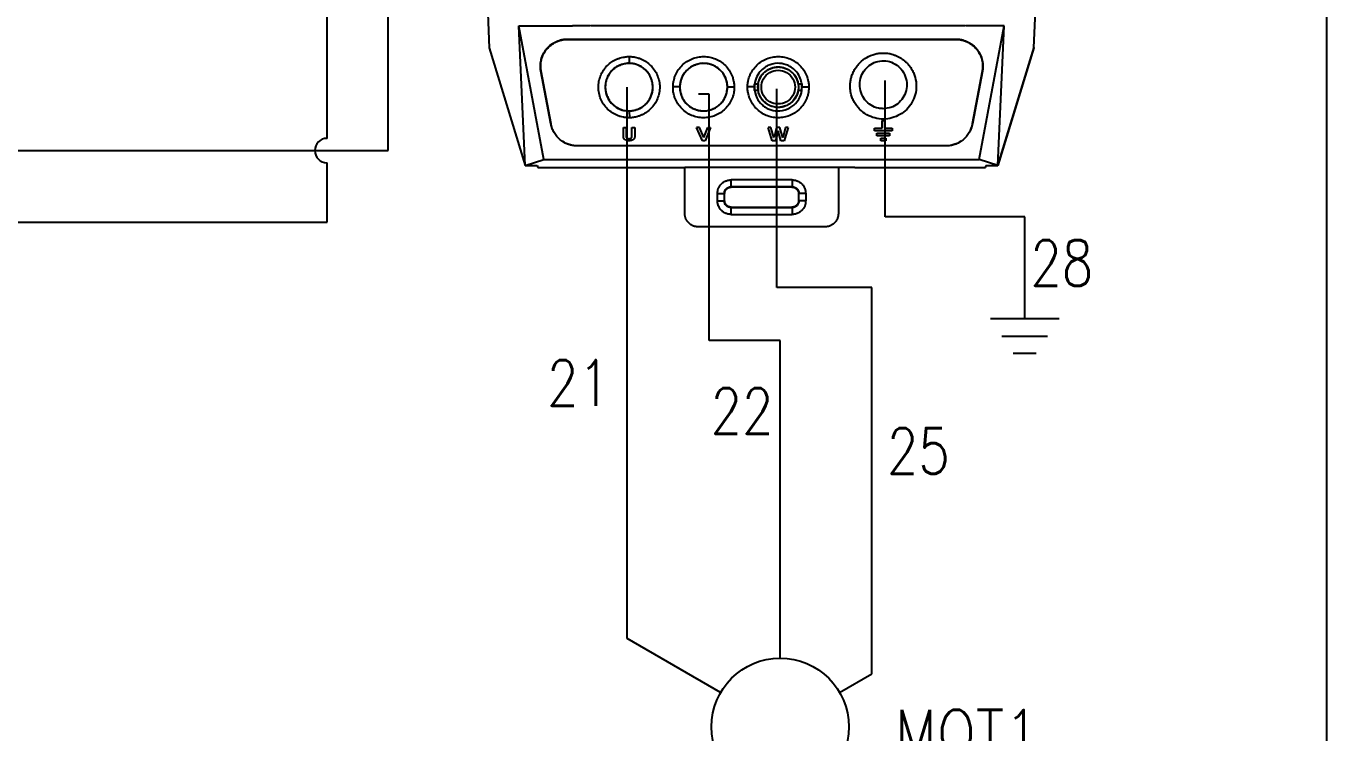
# Model space of a CAD drawing. Header units: inches. Extents: x 15 to 154, y 10 to 111.
# Drawn here: x 142.33 to 147.66, y 100.31 to 103.21 of the extents above; entities that cross this region are included whole.
import ezdxf
from ezdxf.enums import TextEntityAlignment as Align

# ---------------------------------------------------------------- set-up
doc = ezdxf.new("R2010")
doc.units = ezdxf.units.IN
doc.header["$MEASUREMENT"] = 0
for name, color, linetype in [('DESC', 1, 'Continuous'), ('GRY_20AWG', 250, 'Continuous'), ('SYMS', 7, 'Continuous'), ('TAGS', 250, 'Continuous'), ('WIREFIXED', 7, 'Continuous')]:
    doc.layers.add(name, color=color, linetype=linetype)
doc.styles.add('WD', font='romans.shx')

# ---------------------------------------------------------------- blocks, each defined once
blk = doc.blocks.new('varia')
at = {"color": 177, "linetype": 'Continuous', "true_color": 0x293189}
for p, q in [((150.872, 100.076), (150.904, 99.308)), ((155.364, 99.308), (155.396, 100.076)), ((151.147, 99.487), (151.586, 99.487)), ((151.352, 98.394), (151.147, 99.487)), ((151.199, 98.343), (151.147, 99.487)), ((151.727, 99.487), (151.586, 99.487)), ((154.805, 99.487), (151.732, 99.487)), ((154.757, 99.487), (151.779, 99.487)), ((154.902, 99.487), (154.81, 99.487)), ((155.121, 99.487), (154.902, 99.487)), ((154.902, 99.487), (154.902, 99.487)), ((154.916, 98.394), (155.121, 99.487)), ((155.069, 98.343), (155.121, 99.487)), ((150.904, 99.308), (151.199, 98.343)), ((151.545, 99.38), (154.724, 99.38)), ((151.545, 99.38), (151.545, 99.377)), ((151.545, 99.377), (154.724, 99.377)), ((154.724, 99.38), (154.724, 99.377)), ((155.363, 99.314), (155.067, 98.344)), ((155.364, 99.308), (155.069, 98.343)), ((152.049, 99.236), (152.049, 99.181)), ((152.049, 99.18), (152.049, 99.181)), ((151.409, 98.684), (151.327, 99.116)), ((151.327, 99.116), (151.329, 99.116)), ((151.41, 98.684), (151.329, 99.116)), ((154.94, 99.116), (154.859, 98.684)), ((154.942, 99.116), (154.86, 98.684)), ((154.942, 99.116), (154.94, 99.116)), ((152.464, 98.988), (152.409, 98.989)), ((152.464, 98.986), (152.465, 98.986)), ((152.854, 98.986), (152.855, 98.986)), ((152.91, 98.986), (152.855, 98.986)), ((153.075, 98.988), (153.019, 98.989)), ((153.075, 98.986), (153.075, 98.986)), ((153.077, 99.012), (153.078, 99.013)), ((153.077, 99.012), (153.107, 99.012)), ((153.107, 98.959), (153.077, 98.959)), ((153.078, 99.013), (153.106, 99.013)), ((153.106, 98.958), (153.078, 98.958)), ((153.106, 99.013), (153.107, 99.012)), ((153.107, 98.959), (153.106, 98.958)), ((153.434, 99.013), (153.433, 99.012)), ((153.433, 99.012), (153.463, 99.012)), ((153.434, 98.958), (153.433, 98.959)), ((153.463, 98.959), (153.433, 98.959)), ((153.434, 99.013), (153.462, 99.013)), ((153.462, 98.958), (153.434, 98.958)), ((153.463, 98.959), (153.462, 98.958)), ((153.521, 98.986), (153.465, 98.986)), ((153.465, 98.986), (153.465, 98.986)), ((152.049, 98.79), (152.049, 98.791)), ((152.051, 98.79), (152.052, 98.735)), ((151.409, 98.684), (151.41, 98.684)), ((152.003, 98.587), (152.003, 98.656)), ((152.003, 98.656), (152.024, 98.656)), ((152.024, 98.656), (152.024, 98.586)), ((152.073, 98.591), (152.073, 98.656)), ((152.073, 98.656), (152.095, 98.656)), ((152.095, 98.656), (152.095, 98.585)), ((152.649, 98.547), (152.602, 98.656)), ((152.627, 98.656), (152.602, 98.656)), ((152.66, 98.574), (152.627, 98.656)), ((152.66, 98.574), (152.693, 98.656)), ((152.716, 98.656), (152.672, 98.547)), ((152.693, 98.656), (152.716, 98.656)), ((153.222, 98.547), (153.187, 98.656)), ((153.21, 98.656), (153.187, 98.656)), ((153.235, 98.572), (153.21, 98.656)), ((153.257, 98.656), (153.236, 98.572)), ((153.283, 98.656), (153.257, 98.656)), ((153.307, 98.571), (153.283, 98.656)), ((153.331, 98.656), (153.307, 98.571)), ((153.353, 98.656), (153.32, 98.547)), ((153.353, 98.656), (153.331, 98.656)), ((154.058, 98.629), (154.058, 98.65)), ((154.058, 98.65), (154.12, 98.65)), ((154.12, 98.712), (154.141, 98.712)), ((154.12, 98.65), (154.12, 98.712)), ((154.141, 98.712), (154.141, 98.65)), ((154.141, 98.65), (154.203, 98.65)), ((154.203, 98.65), (154.203, 98.629)), ((154.859, 98.684), (154.86, 98.684)), ((152.003, 98.585), (152.003, 98.587)), ((152.003, 98.583), (152.003, 98.585)), ((152.003, 98.581), (152.003, 98.583)), ((152.003, 98.579), (152.003, 98.581)), ((152.003, 98.577), (152.003, 98.579)), ((152.003, 98.576), (152.003, 98.577)), ((152.004, 98.574), (152.003, 98.576)), ((152.004, 98.572), (152.004, 98.574)), ((152.004, 98.571), (152.004, 98.572)), ((152.004, 98.569), (152.004, 98.571)), ((152.005, 98.568), (152.004, 98.569)), ((152.005, 98.567), (152.005, 98.568)), ((152.006, 98.566), (152.005, 98.567)), ((152.006, 98.564), (152.006, 98.566)), ((152.007, 98.563), (152.006, 98.564)), ((152.007, 98.562), (152.007, 98.563)), ((152.009, 98.56), (152.007, 98.562)), ((152.01, 98.559), (152.009, 98.56)), ((152.012, 98.557), (152.01, 98.559)), ((152.014, 98.556), (152.012, 98.557)), ((152.016, 98.554), (152.014, 98.556)), ((152.018, 98.553), (152.016, 98.554)), ((152.02, 98.552), (152.018, 98.553)), ((152.023, 98.551), (152.02, 98.552)), ((152.026, 98.55), (152.023, 98.551)), ((152.024, 98.586), (152.024, 98.585)), ((152.024, 98.585), (152.024, 98.584)), ((152.024, 98.584), (152.024, 98.583)), ((152.024, 98.583), (152.025, 98.581)), ((152.025, 98.581), (152.025, 98.58)), ((152.025, 98.58), (152.025, 98.579)), ((152.025, 98.579), (152.025, 98.579)), ((152.025, 98.579), (152.025, 98.578)), ((152.025, 98.578), (152.026, 98.577)), ((152.026, 98.577), (152.026, 98.576)), ((152.026, 98.576), (152.026, 98.575)), ((152.026, 98.575), (152.026, 98.574)), ((152.026, 98.574), (152.027, 98.573)), ((152.028, 98.549), (152.026, 98.55)), ((152.027, 98.573), (152.027, 98.573)), ((152.027, 98.573), (152.028, 98.572)), ((152.028, 98.572), (152.028, 98.571)), ((152.028, 98.571), (152.029, 98.57)), ((152.031, 98.548), (152.028, 98.549)), ((152.029, 98.57), (152.03, 98.57)), ((152.03, 98.57), (152.031, 98.569)), ((152.031, 98.569), (152.032, 98.568)), ((152.035, 98.548), (152.031, 98.548)), ((152.032, 98.568), (152.033, 98.567)), ((152.033, 98.567), (152.034, 98.567)), ((152.034, 98.567), (152.035, 98.566)), ((152.035, 98.566), (152.036, 98.565)), ((152.038, 98.547), (152.035, 98.548)), ((152.036, 98.565), (152.038, 98.565)), ((152.038, 98.565), (152.039, 98.565)), ((152.042, 98.547), (152.038, 98.547)), ((152.039, 98.565), (152.041, 98.564)), ((152.041, 98.564), (152.042, 98.564)), ((152.042, 98.564), (152.044, 98.564)), ((152.045, 98.547), (152.042, 98.547)), ((152.044, 98.564), (152.045, 98.564)), ((152.045, 98.564), (152.047, 98.563)), ((152.049, 98.547), (152.045, 98.547)), ((152.047, 98.563), (152.049, 98.563)), ((152.049, 98.563), (152.051, 98.563)), ((152.053, 98.547), (152.049, 98.547)), ((152.051, 98.563), (152.052, 98.564)), ((152.052, 98.564), (152.054, 98.564)), ((152.056, 98.547), (152.053, 98.547)), ((152.054, 98.564), (152.055, 98.564)), ((152.055, 98.564), (152.057, 98.564)), ((152.059, 98.547), (152.056, 98.547)), ((152.057, 98.564), (152.058, 98.564)), ((152.058, 98.564), (152.06, 98.565)), ((152.062, 98.548), (152.059, 98.547)), ((152.06, 98.565), (152.061, 98.565)), ((152.061, 98.565), (152.062, 98.565)), ((152.062, 98.565), (152.063, 98.566)), ((152.065, 98.548), (152.062, 98.548)), ((152.063, 98.566), (152.064, 98.566)), ((152.064, 98.566), (152.065, 98.567)), ((152.065, 98.567), (152.066, 98.567)), ((152.068, 98.549), (152.065, 98.548)), ((152.066, 98.567), (152.067, 98.568)), ((152.067, 98.569), (152.068, 98.57)), ((152.067, 98.568), (152.067, 98.569)), ((152.068, 98.57), (152.069, 98.57)), ((152.071, 98.549), (152.068, 98.549)), ((152.069, 98.571), (152.07, 98.572)), ((152.069, 98.57), (152.069, 98.571)), ((152.07, 98.573), (152.071, 98.574)), ((152.07, 98.572), (152.07, 98.573)), ((152.071, 98.575), (152.072, 98.577)), ((152.071, 98.574), (152.071, 98.575)), ((152.073, 98.55), (152.071, 98.549)), ((152.072, 98.579), (152.073, 98.581)), ((152.072, 98.578), (152.072, 98.579)), ((152.072, 98.577), (152.072, 98.578)), ((152.073, 98.589), (152.073, 98.591)), ((152.073, 98.587), (152.073, 98.589)), ((152.073, 98.586), (152.073, 98.587)), ((152.073, 98.584), (152.073, 98.586)), ((152.073, 98.582), (152.073, 98.584)), ((152.073, 98.581), (152.073, 98.582)), ((152.076, 98.551), (152.073, 98.55)), ((152.078, 98.552), (152.076, 98.551)), ((152.08, 98.553), (152.078, 98.552)), ((152.082, 98.554), (152.08, 98.553)), ((152.084, 98.556), (152.082, 98.554)), ((152.086, 98.557), (152.084, 98.556)), ((152.087, 98.559), (152.086, 98.557)), ((152.089, 98.56), (152.087, 98.559)), ((152.09, 98.563), (152.089, 98.562)), ((152.089, 98.562), (152.089, 98.56)), ((152.091, 98.564), (152.09, 98.563)), ((152.092, 98.565), (152.091, 98.564)), ((152.093, 98.568), (152.092, 98.567)), ((152.092, 98.567), (152.092, 98.565)), ((152.094, 98.571), (152.093, 98.569)), ((152.093, 98.569), (152.093, 98.568)), ((152.095, 98.576), (152.094, 98.574)), ((152.094, 98.574), (152.094, 98.572)), ((152.094, 98.572), (152.094, 98.571)), ((152.095, 98.585), (152.095, 98.583)), ((152.095, 98.583), (152.095, 98.581)), ((152.095, 98.581), (152.095, 98.579)), ((152.095, 98.579), (152.095, 98.578)), ((152.095, 98.578), (152.095, 98.576)), ((152.672, 98.547), (152.649, 98.547)), ((153.249, 98.547), (153.222, 98.547)), ((153.236, 98.572), (153.235, 98.572)), ((153.27, 98.628), (153.249, 98.547)), ((153.293, 98.547), (153.27, 98.628)), ((153.27, 98.628), (153.27, 98.628)), ((153.32, 98.547), (153.293, 98.547)), ((154.203, 98.629), (154.058, 98.629)), ((154.079, 98.588), (154.079, 98.609)), ((154.079, 98.609), (154.182, 98.609)), ((154.182, 98.588), (154.079, 98.588)), ((154.11, 98.547), (154.11, 98.567)), ((154.11, 98.567), (154.151, 98.567)), ((154.151, 98.547), (154.11, 98.547)), ((154.151, 98.567), (154.151, 98.547)), ((154.182, 98.609), (154.182, 98.588)), ((154.643, 98.504), (151.626, 98.504)), ((151.626, 98.504), (151.626, 98.504)), ((154.643, 98.504), (151.626, 98.504)), ((154.643, 98.504), (154.643, 98.504)), ((151.199, 98.343), (151.352, 98.394)), ((151.301, 98.328), (152.37, 98.328)), ((151.352, 98.394), (154.916, 98.394)), ((152.505, 97.951), (152.505, 98.328)), ((153.763, 98.328), (152.505, 98.328)), ((153.763, 98.328), (153.763, 97.951)), ((153.898, 98.328), (154.967, 98.328)), ((155.069, 98.343), (154.916, 98.394)), ((153.384, 98.226), (152.884, 98.226)), ((152.884, 98.17), (152.884, 98.226)), ((153.384, 98.226), (153.384, 98.17)), ((152.773, 98.054), (152.773, 98.115)), ((152.773, 98.115), (152.829, 98.115)), ((152.829, 98.115), (152.829, 98.054)), ((152.829, 98.115), (152.831, 98.112)), ((152.831, 98.057), (152.831, 98.112)), ((153.384, 98.17), (152.884, 98.17)), ((152.884, 98.17), (152.886, 98.167)), ((153.382, 98.167), (152.886, 98.167)), ((153.382, 98.167), (153.384, 98.17)), ((153.436, 98.112), (153.439, 98.115)), ((153.436, 98.112), (153.436, 98.057)), ((153.495, 98.115), (153.439, 98.115)), ((153.439, 98.054), (153.439, 98.115)), ((153.495, 98.115), (153.495, 98.054)), ((152.773, 98.054), (152.829, 98.054)), ((152.831, 98.057), (152.829, 98.054)), ((152.886, 98.002), (152.884, 97.999)), ((152.884, 97.943), (152.884, 97.999)), ((152.884, 97.999), (153.384, 97.999)), ((152.886, 98.002), (153.382, 98.002)), ((153.384, 97.999), (153.382, 98.002)), ((153.384, 97.999), (153.384, 97.943)), ((153.439, 98.054), (153.436, 98.057)), ((153.495, 98.054), (153.439, 98.054)), ((152.884, 97.943), (153.384, 97.943)), ((153.653, 97.841), (152.615, 97.841))]:
    blk.add_line(p, q, dxfattribs=at)
at = {"color": 177, "true_color": 0x293189}
for p, q in [((151.724, 99.493), (151.724, 99.487)), ((154.812, 99.493), (154.812, 99.487)), ((151.199, 98.343), (151.297, 98.343)), ((151.297, 98.343), (151.301, 98.328)), ((152.37, 98.328), (152.505, 98.328)), ((153.898, 98.328), (153.763, 98.328)), ((154.971, 98.343), (155.069, 98.343))]:
    blk.add_line(p, q, dxfattribs=at)
at = {"color": 177, "linetype": 'Continuous', "true_color": 0x293189}
for points, knots in [([(151.327, 99.116), (151.326, 99.119), (151.325, 99.127), (151.323, 99.138), (151.323, 99.149), (151.323, 99.164), (151.324, 99.184), (151.328, 99.208), (151.335, 99.232), (151.348, 99.264), (151.372, 99.3), (151.404, 99.331), (151.432, 99.35), (151.454, 99.361), (151.477, 99.369), (151.497, 99.375), (151.514, 99.378), (151.53, 99.379), (151.54, 99.38), (151.545, 99.38)], [0, 0, 0, 0, 0.029183, 0.058301, 0.087422, 0.116614, 0.179313, 0.242015, 0.307848, 0.373548, 0.507402, 0.641957, 0.705015, 0.767827, 0.826439, 0.884976, 0.923336, 0.961611, 1, 1, 1, 1]), ([(151.329, 99.116), (151.323, 99.148), (151.324, 99.181), (151.34, 99.243), (151.355, 99.272), (151.396, 99.322), (151.422, 99.342), (151.481, 99.37), (151.513, 99.377), (151.545, 99.377)], [0, 0, 0, 0, 0.25, 0.25, 0.5, 0.5, 0.75, 0.75, 1, 1, 1, 1]), ([(154.724, 99.38), (154.727, 99.38), (154.733, 99.38), (154.743, 99.379), (154.752, 99.378), (154.761, 99.377), (154.775, 99.374), (154.793, 99.369), (154.815, 99.361), (154.836, 99.35), (154.862, 99.333), (154.892, 99.305), (154.916, 99.272), (154.93, 99.242), (154.938, 99.218), (154.944, 99.193), (154.946, 99.171), (154.946, 99.151), (154.945, 99.133), (154.943, 99.122), (154.942, 99.116)], [0, 0, 0, 0, 0.0233553, 0.0466486, 0.0699249, 0.0932291, 0.116606, 0.1752668, 0.2341538, 0.2932306, 0.3526342, 0.4731511, 0.5997175, 0.6655425, 0.7316832, 0.7965405, 0.8615762, 0.9077335, 0.9537852, 1, 1, 1, 1]), ([(154.724, 99.377), (154.756, 99.377), (154.788, 99.37), (154.847, 99.342), (154.873, 99.322), (154.914, 99.272), (154.929, 99.243), (154.945, 99.181), (154.946, 99.148), (154.94, 99.116)], [0, 0, 0, 0, 0.25, 0.25, 0.5, 0.5, 0.75, 0.75, 1, 1, 1, 1]), ([(152.052, 98.735), (152.049, 98.735), (152.042, 98.735), (152.032, 98.735), (152.023, 98.736), (152.013, 98.737), (151.998, 98.74), (151.979, 98.744), (151.955, 98.752), (151.933, 98.763), (151.905, 98.779), (151.872, 98.805), (151.846, 98.837), (151.828, 98.865), (151.814, 98.895), (151.802, 98.935), (151.797, 98.984), (151.801, 99.034), (151.815, 99.081), (151.839, 99.125), (151.87, 99.164), (151.902, 99.19), (151.93, 99.207), (151.953, 99.217), (151.976, 99.226), (151.997, 99.231), (152.016, 99.234), (152.033, 99.236), (152.044, 99.236), (152.049, 99.236)], [0, 0, 0, 0, 0.012505, 0.024994, 0.037488, 0.050005, 0.062565, 0.093872, 0.125109, 0.156219, 0.187634, 0.250114, 0.312581, 0.34356, 0.375116, 0.437599, 0.500056, 0.562528, 0.624991, 0.687467, 0.749928, 0.812364, 0.843513, 0.874921, 0.906249, 0.937469, 0.958451, 0.979263, 1, 1, 1, 1]), ([(152.049, 99.181), (152.037, 99.181), (151.993, 99.177), (151.916, 99.143), (151.86, 99.057), (151.849, 98.972), (151.865, 98.913), (151.897, 98.856), (151.954, 98.804), (152.023, 98.79), (152.049, 98.79)], [0, 0, 0, 0, 0.0340909, 0.125, 0.1931818, 0.25, 0.3181818, 0.3465909, 0.4431818, 0.5, 0.5, 0.5, 0.5]), ([(152.049, 99.18), (152.046, 99.18), (152.039, 99.18), (152.029, 99.179), (152.02, 99.178), (152.01, 99.176), (152, 99.174), (151.991, 99.171), (151.979, 99.167), (151.964, 99.16), (151.946, 99.151), (151.93, 99.14), (151.909, 99.122), (151.887, 99.095), (151.867, 99.058), (151.856, 99.019), (151.853, 98.979), (151.859, 98.942), (151.87, 98.908), (151.886, 98.878), (151.907, 98.851), (151.935, 98.827), (151.963, 98.811), (151.987, 98.801), (152.007, 98.795), (152.028, 98.792), (152.042, 98.791), (152.049, 98.791)], [0, 0, 0, 0, 0.0160279, 0.0320248, 0.0480335, 0.0640971, 0.0802578, 0.0965574, 0.1130363, 0.1446768, 0.1761248, 0.2093743, 0.2420965, 0.3103276, 0.3792778, 0.4469564, 0.5121749, 0.5737386, 0.6310238, 0.6840545, 0.7399393, 0.8002393, 0.8640012, 0.8972825, 0.9311426, 0.9657318, 1, 1, 1, 1]), ([(152.049, 99.236), (152.053, 99.236), (152.061, 99.236), (152.073, 99.235), (152.086, 99.234), (152.102, 99.231), (152.122, 99.226), (152.152, 99.215), (152.189, 99.196), (152.227, 99.165), (152.258, 99.127), (152.282, 99.083), (152.296, 99.036), (152.302, 98.987), (152.297, 98.938), (152.283, 98.891), (152.26, 98.847), (152.229, 98.809), (152.198, 98.782), (152.17, 98.765), (152.148, 98.755), (152.125, 98.746), (152.104, 98.741), (152.085, 98.737), (152.068, 98.735), (152.058, 98.735), (152.052, 98.735)], [0, 0, 0, 0, 0.0156359, 0.0312505, 0.0468815, 0.0625661, 0.0938808, 0.1251115, 0.187592, 0.2500585, 0.3125519, 0.375034, 0.4375084, 0.4999878, 0.5624469, 0.6249326, 0.6874008, 0.7498782, 0.8123575, 0.8437189, 0.8748938, 0.9060995, 0.9374436, 0.9583568, 0.9791794, 1, 1, 1, 1]), ([(152.051, 98.79), (152.081, 98.791), (152.136, 98.805), (152.188, 98.845), (152.215, 98.881), (152.235, 98.919), (152.25, 98.981), (152.235, 99.062), (152.183, 99.136), (152.125, 99.169), (152.078, 99.18), (152.059, 99.181), (152.049, 99.181)], [0.5018059, 0.5018059, 0.5018059, 0.5018059, 0.5681818, 0.625, 0.6590909, 0.6931818, 0.75, 0.8181818, 0.875, 0.9431818, 0.9715909, 1, 1, 1, 1]), ([(152.049, 98.791), (152.052, 98.791), (152.059, 98.791), (152.07, 98.792), (152.08, 98.794), (152.094, 98.796), (152.11, 98.801), (152.129, 98.808), (152.147, 98.817), (152.168, 98.831), (152.191, 98.851), (152.212, 98.878), (152.228, 98.908), (152.239, 98.942), (152.245, 98.979), (152.242, 99.019), (152.231, 99.058), (152.211, 99.095), (152.184, 99.127), (152.152, 99.152), (152.123, 99.166), (152.099, 99.174), (152.082, 99.177), (152.065, 99.18), (152.054, 99.18), (152.049, 99.18)], [0, 0, 0, 0, 0.017044, 0.0341305, 0.0513097, 0.0686308, 0.1023049, 0.1357422, 0.1676865, 0.1999843, 0.260259, 0.3158135, 0.3691776, 0.4262856, 0.4880394, 0.5533297, 0.620888, 0.6896401, 0.757956, 0.823991, 0.8870136, 0.9162778, 0.9459285, 0.9729784, 1, 1, 1, 1]), ([(152.409, 98.989), (152.409, 98.993), (152.409, 99.001), (152.41, 99.013), (152.412, 99.025), (152.415, 99.041), (152.42, 99.061), (152.428, 99.084), (152.439, 99.106), (152.456, 99.134), (152.483, 99.166), (152.521, 99.197), (152.565, 99.219), (152.612, 99.233), (152.661, 99.238), (152.71, 99.233), (152.757, 99.218), (152.8, 99.195), (152.839, 99.164), (152.864, 99.132), (152.881, 99.104), (152.891, 99.081), (152.9, 99.058), (152.905, 99.037), (152.908, 99.018), (152.91, 99.002), (152.91, 98.991), (152.91, 98.986)], [0, 0, 0, 0, 0.015653, 0.031275, 0.046902, 0.062571, 0.093909, 0.125114, 0.156236, 0.187647, 0.250132, 0.312597, 0.375055, 0.437536, 0.499992, 0.562465, 0.624924, 0.687402, 0.749865, 0.812309, 0.843476, 0.874867, 0.906214, 0.937448, 0.958444, 0.979263, 1, 1, 1, 1]), ([(152.855, 98.986), (152.855, 98.997), (152.851, 99.041), (152.817, 99.119), (152.731, 99.174), (152.645, 99.186), (152.587, 99.169), (152.53, 99.137), (152.479, 99.081), (152.464, 99.013), (152.464, 98.988)], [0, 0, 0, 0, 0.0340909, 0.125, 0.1931818, 0.25, 0.3181818, 0.3465909, 0.4431818, 0.498207, 0.498207, 0.498207, 0.498207]), ([(152.854, 98.986), (152.854, 98.989), (152.854, 98.995), (152.853, 99.005), (152.852, 99.015), (152.85, 99.024), (152.848, 99.034), (152.845, 99.044), (152.841, 99.056), (152.834, 99.071), (152.825, 99.088), (152.814, 99.105), (152.796, 99.125), (152.769, 99.148), (152.732, 99.168), (152.692, 99.179), (152.653, 99.181), (152.615, 99.176), (152.582, 99.165), (152.552, 99.149), (152.525, 99.127), (152.501, 99.1), (152.484, 99.072), (152.475, 99.047), (152.469, 99.027), (152.466, 99.007), (152.465, 98.993), (152.465, 98.986)], [0, 0, 0, 0, 0.016028, 0.032025, 0.048034, 0.064097, 0.080258, 0.096557, 0.113036, 0.144677, 0.176125, 0.209374, 0.242096, 0.310328, 0.379278, 0.446956, 0.512175, 0.573739, 0.631024, 0.684054, 0.739939, 0.800239, 0.864001, 0.897282, 0.931143, 0.965732, 1, 1, 1, 1]), ([(153.019, 98.989), (153.019, 98.993), (153.019, 99.001), (153.021, 99.013), (153.022, 99.025), (153.025, 99.041), (153.03, 99.061), (153.039, 99.084), (153.05, 99.106), (153.067, 99.134), (153.093, 99.166), (153.131, 99.197), (153.175, 99.219), (153.222, 99.233), (153.272, 99.238), (153.321, 99.233), (153.368, 99.218), (153.411, 99.195), (153.449, 99.164), (153.475, 99.132), (153.492, 99.104), (153.502, 99.081), (153.51, 99.058), (153.516, 99.037), (153.519, 99.018), (153.521, 99.002), (153.521, 98.991), (153.521, 98.986)], [0, 0, 0, 0, 0.015653, 0.031275, 0.046902, 0.062571, 0.093909, 0.125114, 0.156236, 0.187647, 0.250132, 0.312597, 0.375055, 0.437536, 0.499992, 0.562465, 0.624924, 0.687402, 0.749865, 0.812309, 0.843476, 0.874867, 0.906214, 0.937448, 0.958444, 0.979263, 1, 1, 1, 1]), ([(153.465, 98.986), (153.465, 98.997), (153.462, 99.041), (153.427, 99.119), (153.341, 99.174), (153.256, 99.186), (153.197, 99.169), (153.141, 99.137), (153.089, 99.081), (153.075, 99.013), (153.075, 98.988)], [0, 0, 0, 0, 0.0340909, 0.125, 0.1931818, 0.25, 0.3181818, 0.3465909, 0.4431818, 0.498207, 0.498207, 0.498207, 0.498207]), ([(153.859, 98.994), (153.86, 98.998), (153.86, 99.006), (153.86, 99.018), (153.862, 99.03), (153.864, 99.042), (153.866, 99.053), (153.871, 99.072), (153.879, 99.098), (153.895, 99.13), (153.915, 99.16), (153.946, 99.195), (153.993, 99.232), (154.049, 99.255), (154.095, 99.264), (154.13, 99.266), (154.166, 99.264), (154.197, 99.258), (154.223, 99.249), (154.245, 99.24), (154.259, 99.233), (154.266, 99.229)], [0, 0, 0, 0, 0.020929, 0.041775, 0.062578, 0.083379, 0.104216, 0.12513, 0.187629, 0.250182, 0.312681, 0.375233, 0.500015, 0.624796, 0.687295, 0.749848, 0.812346, 0.874899, 0.916617, 0.958211, 1, 1, 1, 1]), ([(154.266, 99.229), (154.269, 99.227), (154.276, 99.223), (154.286, 99.216), (154.295, 99.21), (154.304, 99.202), (154.313, 99.194), (154.328, 99.181), (154.346, 99.16), (154.365, 99.131), (154.381, 99.099), (154.396, 99.054), (154.404, 98.995), (154.395, 98.924), (154.368, 98.858), (154.325, 98.801), (154.268, 98.758), (154.202, 98.73), (154.131, 98.72), (154.06, 98.73), (153.994, 98.757), (153.946, 98.793), (153.915, 98.829), (153.895, 98.858), (153.879, 98.89), (153.869, 98.92), (153.863, 98.947), (153.86, 98.971), (153.86, 98.987), (153.859, 98.994)], [0, 0, 0, 0, 0.0104522, 0.0208634, 0.0312532, 0.0416415, 0.0520482, 0.062493, 0.0937066, 0.1249469, 0.1561605, 0.1874009, 0.2497205, 0.3120714, 0.3744227, 0.4367739, 0.4991252, 0.5616805, 0.6242357, 0.686791, 0.7493463, 0.8119016, 0.8432338, 0.8745928, 0.9059249, 0.937284, 0.9581982, 0.97905, 1, 1, 1, 1]), ([(154.13, 98.809), (154.152, 98.811), (154.194, 98.815), (154.251, 98.848), (154.295, 98.896), (154.321, 98.957), (154.326, 99.025), (154.308, 99.091), (154.269, 99.147), (154.215, 99.186), (154.151, 99.205), (154.086, 99.2), (154.027, 99.175), (153.978, 99.132), (153.946, 99.074), (153.934, 99.007), (153.945, 98.94), (153.977, 98.88), (154.028, 98.835), (154.082, 98.812), (154.117, 98.81), (154.13, 98.809)], [0, 0, 0, 0, 0.051994, 0.104048, 0.156769, 0.21056, 0.265429, 0.320867, 0.37611, 0.430438, 0.483561, 0.535776, 0.587769, 0.640228, 0.693665, 0.748242, 0.803573, 0.858956, 0.913631, 0.967139, 1, 1, 1, 1]), ([(153.187, 98.842), (153.184, 98.844), (153.179, 98.847), (153.171, 98.853), (153.164, 98.859), (153.156, 98.865), (153.15, 98.872), (153.143, 98.879), (153.137, 98.887), (153.132, 98.895), (153.127, 98.903), (153.122, 98.911), (153.118, 98.92), (153.114, 98.929), (153.111, 98.938), (153.109, 98.947), (153.107, 98.957), (153.106, 98.966), (153.105, 98.976), (153.104, 98.986), (153.105, 98.998), (153.106, 99.01), (153.108, 99.022), (153.111, 99.034), (153.116, 99.046), (153.121, 99.057), (153.127, 99.069), (153.134, 99.08), (153.142, 99.091), (153.151, 99.101), (153.161, 99.11), (153.172, 99.119), (153.184, 99.127), (153.196, 99.134), (153.21, 99.14), (153.224, 99.145), (153.238, 99.148), (153.253, 99.15), (153.269, 99.151), (153.284, 99.151), (153.3, 99.149), (153.315, 99.145), (153.33, 99.14), (153.345, 99.133), (153.36, 99.125), (153.373, 99.115), (153.386, 99.104), (153.397, 99.092), (153.408, 99.078), (153.417, 99.063), (153.424, 99.047), (153.43, 99.03), (153.432, 99.018), (153.433, 99.012)], [0, 0, 0, 0, 0.014448, 0.028896, 0.043343, 0.057791, 0.072238, 0.086685, 0.101132, 0.115579, 0.130026, 0.144473, 0.158919, 0.173366, 0.187812, 0.202258, 0.216704, 0.23115, 0.245595, 0.260041, 0.277857, 0.295961, 0.314353, 0.333033, 0.352001, 0.371257, 0.390801, 0.410633, 0.430753, 0.451161, 0.471857, 0.49284, 0.514112, 0.535671, 0.557519, 0.579654, 0.602078, 0.624789, 0.647788, 0.671075, 0.694649, 0.718512, 0.742663, 0.767101, 0.791827, 0.816842, 0.842144, 0.867733, 0.893611, 0.919777, 0.94623, 0.972971, 1, 1, 1, 1]), ([(153.106, 99.013), (153.106, 99.016), (153.108, 99.023), (153.11, 99.032), (153.113, 99.041), (153.117, 99.05), (153.121, 99.059), (153.128, 99.074), (153.141, 99.093), (153.162, 99.113), (153.186, 99.13), (153.212, 99.143), (153.241, 99.15), (153.27, 99.153), (153.299, 99.15), (153.327, 99.143), (153.354, 99.13), (153.378, 99.113), (153.399, 99.093), (153.414, 99.071), (153.424, 99.051), (153.43, 99.032), (153.433, 99.02), (153.434, 99.013)], [0, 0, 0, 0, 0.020981, 0.041815, 0.062573, 0.083327, 0.10415, 0.125113, 0.187565, 0.250084, 0.312537, 0.375055, 0.437508, 0.500026, 0.562479, 0.624997, 0.68745, 0.749969, 0.812421, 0.87494, 0.916679, 0.958173, 1, 1, 1, 1]), ([(153.201, 98.866), (153.18, 98.878), (153.163, 98.896), (153.138, 98.937), (153.132, 98.962), (153.132, 99.01), (153.138, 99.034), (153.163, 99.075), (153.18, 99.093), (153.222, 99.117), (153.246, 99.124), (153.294, 99.124), (153.318, 99.117), (153.36, 99.093), (153.377, 99.075), (153.401, 99.034), (153.408, 99.01), (153.408, 98.986)], [0, 0, 0, 0, 0.125, 0.125, 0.25, 0.25, 0.375, 0.375, 0.5, 0.5, 0.625, 0.625, 0.75, 0.75, 0.875, 0.875, 1, 1, 1, 1]), ([(152.91, 98.986), (152.91, 98.982), (152.91, 98.976), (152.91, 98.966), (152.909, 98.956), (152.907, 98.946), (152.905, 98.932), (152.9, 98.912), (152.891, 98.889), (152.881, 98.867), (152.864, 98.839), (152.837, 98.807), (152.799, 98.775), (152.755, 98.752), (152.707, 98.738), (152.658, 98.733), (152.608, 98.738), (152.561, 98.753), (152.517, 98.777), (152.479, 98.809), (152.453, 98.841), (152.437, 98.87), (152.426, 98.892), (152.418, 98.915), (152.413, 98.937), (152.41, 98.956), (152.409, 98.972), (152.409, 98.983), (152.409, 98.989)], [0, 0, 0, 0, 0.0125099, 0.025002, 0.037496, 0.0500114, 0.0625676, 0.0938806, 0.1251124, 0.1563403, 0.1876634, 0.2501259, 0.312604, 0.3750688, 0.4375386, 0.5000108, 0.5624678, 0.624948, 0.687407, 0.749885, 0.8123558, 0.8436899, 0.8748918, 0.9060463, 0.9374436, 0.9583842, 0.9792061, 1, 1, 1, 1]), ([(152.464, 98.986), (152.464, 98.955), (152.478, 98.899), (152.519, 98.847), (152.555, 98.819), (152.593, 98.8), (152.655, 98.785), (152.736, 98.799), (152.809, 98.851), (152.842, 98.909), (152.853, 98.956), (152.855, 98.976), (152.855, 98.986)], [0.5, 0.5, 0.5, 0.5, 0.5681818, 0.625, 0.6590909, 0.6931818, 0.75, 0.8181818, 0.875, 0.9431818, 0.9715909, 1, 1, 1, 1]), ([(152.465, 98.986), (152.465, 98.982), (152.465, 98.975), (152.466, 98.965), (152.468, 98.954), (152.47, 98.941), (152.475, 98.924), (152.482, 98.905), (152.491, 98.888), (152.505, 98.866), (152.525, 98.844), (152.552, 98.822), (152.582, 98.806), (152.615, 98.795), (152.653, 98.79), (152.692, 98.793), (152.732, 98.804), (152.769, 98.824), (152.801, 98.85), (152.826, 98.882), (152.84, 98.911), (152.847, 98.935), (152.851, 98.952), (152.853, 98.969), (152.854, 98.98), (152.854, 98.986)], [0, 0, 0, 0, 0.017044, 0.034131, 0.05131, 0.068631, 0.102305, 0.135742, 0.167686, 0.199984, 0.260259, 0.315814, 0.369178, 0.426286, 0.488039, 0.55333, 0.620888, 0.68964, 0.757956, 0.823991, 0.887014, 0.916278, 0.945928, 0.972978, 1, 1, 1, 1]), ([(153.521, 98.986), (153.521, 98.982), (153.521, 98.976), (153.52, 98.966), (153.519, 98.956), (153.518, 98.946), (153.515, 98.932), (153.51, 98.912), (153.502, 98.889), (153.491, 98.867), (153.474, 98.839), (153.448, 98.807), (153.409, 98.775), (153.365, 98.752), (153.318, 98.738), (153.268, 98.733), (153.219, 98.738), (153.171, 98.753), (153.128, 98.777), (153.09, 98.809), (153.064, 98.841), (153.047, 98.87), (153.037, 98.892), (153.029, 98.915), (153.024, 98.937), (153.021, 98.956), (153.019, 98.972), (153.019, 98.983), (153.019, 98.989)], [0, 0, 0, 0, 0.01251, 0.025002, 0.037496, 0.050011, 0.062568, 0.093881, 0.125112, 0.15634, 0.187663, 0.250126, 0.312604, 0.375069, 0.437539, 0.500011, 0.562468, 0.624948, 0.687407, 0.749885, 0.812356, 0.84369, 0.874892, 0.906046, 0.937444, 0.958384, 0.979206, 1, 1, 1, 1]), ([(153.075, 98.986), (153.075, 98.955), (153.088, 98.899), (153.129, 98.847), (153.165, 98.819), (153.203, 98.8), (153.266, 98.785), (153.347, 98.799), (153.42, 98.851), (153.453, 98.909), (153.464, 98.956), (153.465, 98.976), (153.465, 98.986)], [0.5, 0.5, 0.5, 0.5, 0.5681818, 0.625, 0.6590909, 0.6931818, 0.75, 0.8181818, 0.875, 0.9431818, 0.9715909, 1, 1, 1, 1]), ([(153.187, 98.841), (153.184, 98.843), (153.179, 98.846), (153.171, 98.851), (153.164, 98.857), (153.155, 98.865), (153.144, 98.876), (153.133, 98.891), (153.123, 98.906), (153.116, 98.923), (153.109, 98.94), (153.107, 98.952), (153.106, 98.958)], [0, 0, 0, 0, 0.062651, 0.125087, 0.187496, 0.25007, 0.374954, 0.500047, 0.624931, 0.750024, 0.874856, 1, 1, 1, 1]), ([(153.433, 98.959), (153.429, 98.933), (153.418, 98.908), (153.386, 98.865), (153.365, 98.848), (153.317, 98.825), (153.29, 98.819), (153.237, 98.821), (153.21, 98.829), (153.187, 98.842)], [0, 0, 0, 0, 0.25, 0.25, 0.5, 0.5, 0.75, 0.75, 1, 1, 1, 1]), ([(153.434, 98.958), (153.433, 98.955), (153.432, 98.948), (153.43, 98.939), (153.427, 98.929), (153.422, 98.917), (153.414, 98.902), (153.403, 98.885), (153.39, 98.87), (153.37, 98.852), (153.342, 98.834), (153.31, 98.823), (153.283, 98.819), (153.263, 98.819), (153.243, 98.821), (153.226, 98.825), (153.211, 98.83), (153.198, 98.835), (153.191, 98.839), (153.187, 98.841)], [0, 0, 0, 0, 0.03135, 0.062574, 0.093786, 0.125101, 0.187576, 0.250146, 0.312621, 0.375191, 0.500007, 0.624823, 0.687298, 0.749868, 0.812343, 0.874913, 0.916591, 0.958196, 1, 1, 1, 1]), ([(153.408, 98.986), (153.408, 98.962), (153.401, 98.937), (153.377, 98.896), (153.36, 98.878), (153.318, 98.854), (153.294, 98.848), (153.246, 98.848), (153.222, 98.854), (153.201, 98.866)], [0, 0, 0, 0, 0.25, 0.25, 0.5, 0.5, 0.75, 0.75, 1, 1, 1, 1]), ([(153.433, 99.012), (153.434, 99.009), (153.435, 99.003), (153.435, 98.995), (153.435, 98.989), (153.435, 98.986)], [0, 0, 0, 0, 0.33349, 0.66651, 1, 1, 1, 1]), ([(153.435, 98.986), (153.435, 98.983), (153.435, 98.977), (153.435, 98.968), (153.434, 98.962), (153.433, 98.959)], [0, 0, 0, 0, 0.3334903, 0.6665097, 1, 1, 1, 1]), ([(151.626, 98.504), (151.623, 98.504), (151.616, 98.504), (151.605, 98.505), (151.594, 98.506), (151.584, 98.508), (151.574, 98.51), (151.564, 98.513), (151.551, 98.517), (151.535, 98.523), (151.517, 98.532), (151.501, 98.542), (151.48, 98.558), (151.461, 98.577), (151.445, 98.598), (151.435, 98.614), (151.426, 98.631), (151.419, 98.648), (151.413, 98.665), (151.41, 98.678), (151.409, 98.684)], [0, 0, 0, 0, 0.034156, 0.06812, 0.101978, 0.135813, 0.169713, 0.203761, 0.238043, 0.301581, 0.365372, 0.429303, 0.493597, 0.622682, 0.687623, 0.752913, 0.814616, 0.876091, 0.937751, 1, 1, 1, 1]), ([(151.626, 98.504), (151.601, 98.504), (151.575, 98.509), (151.528, 98.526), (151.505, 98.539), (151.466, 98.571), (151.449, 98.591), (151.424, 98.635), (151.415, 98.659), (151.41, 98.684)], [0, 0, 0, 0, 0.25, 0.25, 0.5, 0.5, 0.75, 0.75, 1, 1, 1, 1]), ([(154.86, 98.684), (154.859, 98.68), (154.858, 98.673), (154.855, 98.663), (154.852, 98.653), (154.848, 98.643), (154.844, 98.633), (154.84, 98.624), (154.833, 98.612), (154.824, 98.598), (154.808, 98.577), (154.785, 98.554), (154.757, 98.535), (154.734, 98.523), (154.716, 98.516), (154.698, 98.51), (154.68, 98.507), (154.661, 98.504), (154.649, 98.504), (154.643, 98.504)], [0, 0, 0, 0, 0.035654, 0.071067, 0.106315, 0.141472, 0.176615, 0.21182, 0.247165, 0.312366, 0.377406, 0.506516, 0.63462, 0.698331, 0.761973, 0.821771, 0.88107, 0.940326, 1, 1, 1, 1]), ([(154.859, 98.684), (154.854, 98.659), (154.845, 98.635), (154.82, 98.591), (154.803, 98.571), (154.764, 98.539), (154.741, 98.526), (154.694, 98.509), (154.668, 98.504), (154.643, 98.504)], [0, 0, 0, 0, 0.25, 0.25, 0.5, 0.5, 0.75, 0.75, 1, 1, 1, 1]), ([(154.971, 98.343), (154.97, 98.342), (154.969, 98.337), (154.968, 98.332), (154.967, 98.328)], [0, 0, 0, 0, 0.20088, 1, 1, 1, 1]), ([(152.773, 98.115), (152.773, 98.117), (152.773, 98.122), (152.774, 98.129), (152.775, 98.136), (152.776, 98.143), (152.778, 98.15), (152.781, 98.158), (152.786, 98.167), (152.793, 98.179), (152.805, 98.194), (152.822, 98.207), (152.838, 98.216), (152.851, 98.221), (152.862, 98.224), (152.873, 98.225), (152.88, 98.225), (152.884, 98.226)], [0, 0, 0, 0, 0.042095, 0.08379, 0.125265, 0.1667, 0.208277, 0.250176, 0.312578, 0.375231, 0.500124, 0.625039, 0.74993, 0.8123, 0.874979, 0.9375, 1, 1, 1, 1]), ([(153.384, 98.226), (153.387, 98.226), (153.392, 98.225), (153.399, 98.225), (153.407, 98.223), (153.417, 98.221), (153.43, 98.216), (153.446, 98.207), (153.463, 98.194), (153.477, 98.177), (153.486, 98.161), (153.491, 98.147), (153.493, 98.136), (153.495, 98.125), (153.495, 98.118), (153.495, 98.115)], [0, 0, 0, 0, 0.041695, 0.083332, 0.125088, 0.187642, 0.250143, 0.375053, 0.499962, 0.624882, 0.749826, 0.812182, 0.874919, 0.937411, 1, 1, 1, 1]), ([(152.829, 98.115), (152.829, 98.12), (152.831, 98.134), (152.841, 98.152), (152.86, 98.166), (152.875, 98.17), (152.884, 98.17)], [2, 2, 2, 2, 2.447102, 3.043211, 3.577865, 4.220533, 4.220533, 4.220533, 4.220533]), ([(152.831, 98.112), (152.832, 98.114), (152.832, 98.117), (152.832, 98.122), (152.834, 98.128), (152.836, 98.133), (152.838, 98.138), (152.841, 98.142), (152.844, 98.147), (152.848, 98.151), (152.852, 98.154), (152.856, 98.158), (152.861, 98.16), (152.865, 98.163), (152.87, 98.164), (152.876, 98.166), (152.881, 98.167), (152.885, 98.167), (152.886, 98.167)], [0, 0, 0, 0, 0.062505, 0.125008, 0.18751, 0.25001, 0.312508, 0.375006, 0.437503, 0.5, 0.562497, 0.624994, 0.687492, 0.74999, 0.81249, 0.874992, 0.937495, 1, 1, 1, 1]), ([(153.382, 98.167), (153.383, 98.167), (153.387, 98.167), (153.392, 98.166), (153.397, 98.164), (153.403, 98.163), (153.407, 98.16), (153.412, 98.158), (153.416, 98.154), (153.42, 98.151), (153.424, 98.147), (153.427, 98.142), (153.43, 98.138), (153.432, 98.133), (153.434, 98.128), (153.436, 98.122), (153.436, 98.117), (153.436, 98.114), (153.436, 98.112)], [0, 0, 0, 0, 0.0625052, 0.1250083, 0.1875097, 0.2500095, 0.3125082, 0.3750059, 0.4375031, 0.5, 0.5624969, 0.624994, 0.6874918, 0.7499905, 0.8124903, 0.8749917, 0.9374948, 1, 1, 1, 1]), ([(153.384, 98.17), (153.391, 98.17), (153.406, 98.167), (153.425, 98.155), (153.437, 98.136), (153.439, 98.121), (153.439, 98.115)], [2, 2, 2, 2, 2.521743, 3.118062, 3.706766, 4.220895, 4.220895, 4.220895, 4.220895]), ([(152.884, 97.943), (152.881, 97.943), (152.876, 97.943), (152.869, 97.944), (152.861, 97.945), (152.851, 97.947), (152.838, 97.952), (152.822, 97.961), (152.805, 97.975), (152.791, 97.992), (152.782, 98.008), (152.777, 98.022), (152.775, 98.032), (152.773, 98.043), (152.773, 98.05), (152.773, 98.054)], [0, 0, 0, 0, 0.041695, 0.083332, 0.125088, 0.187642, 0.250143, 0.375053, 0.499962, 0.624882, 0.749826, 0.812182, 0.874919, 0.937411, 1, 1, 1, 1]), ([(152.884, 97.999), (152.877, 97.999), (152.862, 98.002), (152.843, 98.014), (152.831, 98.033), (152.829, 98.047), (152.829, 98.054)], [2, 2, 2, 2, 2.521743, 3.118062, 3.706766, 4.220895, 4.220895, 4.220895, 4.220895]), ([(152.886, 98.002), (152.885, 98.002), (152.881, 98.002), (152.876, 98.003), (152.87, 98.004), (152.865, 98.006), (152.861, 98.008), (152.856, 98.011), (152.852, 98.014), (152.848, 98.018), (152.844, 98.022), (152.841, 98.026), (152.838, 98.031), (152.836, 98.036), (152.834, 98.041), (152.832, 98.046), (152.832, 98.051), (152.832, 98.055), (152.831, 98.057)], [0, 0, 0, 0, 0.062505, 0.125008, 0.18751, 0.25001, 0.312508, 0.375006, 0.437503, 0.5, 0.562497, 0.624994, 0.687492, 0.74999, 0.81249, 0.874992, 0.937495, 1, 1, 1, 1]), ([(153.436, 98.057), (153.436, 98.055), (153.436, 98.051), (153.436, 98.046), (153.434, 98.041), (153.432, 98.036), (153.43, 98.031), (153.427, 98.026), (153.424, 98.022), (153.42, 98.018), (153.416, 98.014), (153.412, 98.011), (153.407, 98.008), (153.403, 98.006), (153.397, 98.004), (153.392, 98.003), (153.387, 98.002), (153.383, 98.002), (153.382, 98.002)], [0, 0, 0, 0, 0.062507, 0.125012, 0.187515, 0.250017, 0.312516, 0.375015, 0.437512, 0.500009, 0.562506, 0.625003, 0.6875, 0.749997, 0.812496, 0.874996, 0.937497, 1, 1, 1, 1]), ([(153.495, 98.054), (153.495, 98.051), (153.495, 98.047), (153.494, 98.039), (153.493, 98.032), (153.492, 98.025), (153.49, 98.018), (153.487, 98.01), (153.482, 98.001), (153.475, 97.989), (153.463, 97.975), (153.446, 97.961), (153.43, 97.952), (153.417, 97.947), (153.406, 97.945), (153.395, 97.943), (153.388, 97.943), (153.384, 97.943)], [0, 0, 0, 0, 0.042095, 0.08379, 0.125265, 0.1667, 0.208277, 0.250176, 0.312578, 0.375231, 0.500124, 0.625039, 0.74993, 0.8123, 0.874979, 0.9375, 1, 1, 1, 1]), ([(153.439, 98.054), (153.439, 98.048), (153.437, 98.034), (153.427, 98.016), (153.408, 98.002), (153.393, 97.999), (153.384, 97.999)], [2, 2, 2, 2, 2.447102, 3.043211, 3.577865, 4.220533, 4.220533, 4.220533, 4.220533]), ([(152.615, 97.841), (152.613, 97.841), (152.607, 97.841), (152.6, 97.842), (152.592, 97.843), (152.584, 97.845), (152.577, 97.847), (152.57, 97.85), (152.563, 97.854), (152.556, 97.858), (152.549, 97.862), (152.543, 97.867), (152.537, 97.873), (152.532, 97.878), (152.527, 97.885), (152.523, 97.891), (152.519, 97.898), (152.515, 97.905), (152.512, 97.912), (152.51, 97.92), (152.508, 97.927), (152.506, 97.935), (152.505, 97.943), (152.505, 97.948), (152.505, 97.951)], [0, 0, 0, 0, 0.0454585, 0.0909159, 0.1363723, 0.1818278, 0.2272824, 0.2727364, 0.3181898, 0.3636428, 0.4090954, 0.4545477, 0.5, 0.5454522, 0.5909046, 0.6363572, 0.6818102, 0.7272636, 0.7727175, 0.8181722, 0.8636277, 0.909084, 0.9545415, 1, 1, 1, 1]), ([(153.763, 97.951), (153.763, 97.948), (153.762, 97.943), (153.762, 97.935), (153.76, 97.927), (153.758, 97.92), (153.756, 97.912), (153.753, 97.905), (153.749, 97.898), (153.745, 97.891), (153.741, 97.885), (153.736, 97.878), (153.731, 97.873), (153.725, 97.867), (153.719, 97.862), (153.712, 97.858), (153.705, 97.854), (153.698, 97.85), (153.691, 97.847), (153.684, 97.845), (153.676, 97.843), (153.668, 97.842), (153.661, 97.841), (153.655, 97.841), (153.653, 97.841)], [0, 0, 0, 0, 0.045459, 0.090916, 0.136372, 0.181828, 0.227282, 0.272736, 0.31819, 0.363643, 0.409095, 0.454548, 0.5, 0.545452, 0.590905, 0.636357, 0.68181, 0.727264, 0.772718, 0.818172, 0.863628, 0.909084, 0.954541, 1, 1, 1, 1])]:
    blk.add_open_spline(points, degree=3, knots=knots, dxfattribs=at)
for points in [[(152.464, 98.988), (152.464, 98.987), (152.464, 98.986), (152.464, 98.986)], [(153.075, 98.986), (153.075, 98.994), (153.076, 99.003), (153.077, 99.012)], [(153.075, 98.988), (153.075, 98.987), (153.075, 98.986), (153.075, 98.986)], [(153.077, 98.959), (153.076, 98.968), (153.075, 98.977), (153.075, 98.986)], [(153.107, 99.012), (153.104, 98.995), (153.104, 98.977), (153.107, 98.959)], [(153.463, 99.012), (153.464, 99.003), (153.465, 98.994), (153.465, 98.986)], [(152.049, 98.79), (152.05, 98.79), (152.051, 98.79), (152.051, 98.79)]]:
    blk.add_open_spline(points, degree=3, dxfattribs=at)
blk = doc.blocks.new('VMO13')
blk.add_circle((0, 0), 0.1875)
at = {"style": 'WD'}
for tag, p, width in [('INST', (0.318, 0.2634), 0.7), ('LOC', (0.318, 0.0937), 0.7), ('TAG1', (0.3125, -0.0789), 0.9)]:
    blk.add_attdef(tag, p, '', height=0.125, dxfattribs=dict(at, width=width))
at = {"style": 'WD', "flags": 9}
blk.add_attdef('FAMILY', text='', height=0.01, dxfattribs=at).set_placement((-0.0053, 0.1698), align=Align.CENTER)
at = {"style": 'WD', "flags": 1}
for tag, p in [('X2TERM02', (0, 0.1875)), ('X0TERM03', (-0.1624, 0.0937)), ('X0TERM01', (0.1624, 0.0937)), ('X0TERM04', (0.1326, -0.1326))]:
    blk.add_attdef(tag, p, '', height=0.0125, dxfattribs=at)
at = {"linetype": 'Continuous', "style": 'WD', "flags": 1}
for tag, p in [('MFG', (0, 0.1404)), ('CAT', (0, 0.1593))]:
    blk.add_attdef(tag, text='', height=0.01, dxfattribs=at).set_placement(p, align=Align.MIDDLE)
at = {"linetype": 'Continuous', "style": 'WD', "flags": 9}
blk.add_attdef('ASSYCODE', text='', height=0.01, dxfattribs=at).set_placement((0, 0.125), align=Align.CENTER)
at = {"style": 'WD'}
for tag, height, width, p in [('RATING1', 0.1, 0.8, (0, 0)), ('DESC1', 0.125, 0.9, (0.001, -0.5493)), ('DESC2', 0.125, 0.9, (0.001, -0.7055)), ('DESC3', 0.125, 0.9, (0.001, -0.8618)), ('RATING3', 0.125, 0.8, (0.001, -1.018)), ('RATING4', 0.125, 0.8, (0.001, -1.1743)), ('WDTAGALT', 0.125, 0.7, (0, -1.3437))]:
    blk.add_attdef(tag, text='', height=height, dxfattribs=dict(at, width=width)).set_placement(p, align=Align.CENTER)
at = {"style": 'WD', "width": 0.8}
blk.add_attdef('RATING2', text='', height=0.1, dxfattribs=at).set_placement((0, -0.0312), align=Align.TOP_CENTER)
blk = doc.blocks.new('VGND2')
for p, q in [((0.09375, 0), (-0.09375, 0)), ((-0.0625, -0.046875), (0.0625, -0.046875)), ((-0.03125, -0.09375), (0.03125, -0.09375))]:
    blk.add_line(p, q)
at = {"style": 'WD', "flags": 1}
blk.add_attdef('X2TERM01', (0, 0), '', height=0.01, dxfattribs=at)
blk = doc.blocks.new('WD_WNV')
at = {"style": 'WD', "flags": 1}
for tag, p in [('W01USER', (-0.0625, 0.0938)), ('W02USER', (-0.0625, 0.0859)), ('W03USER', (-0.0625, 0.0781)), ('W04USER', (-0.0625, 0.0703)), ('W05USER', (-0.0625, 0.0625)), ('W06USER', (-0.0625, 0.0547)), ('W07USER', (-0.0625, 0.0469)), ('W08USER', (-0.0625, 0.0391)), ('W09USER', (-0.0625, 0.0312)), ('W10USER', (-0.0625, 0.0234))]:
    blk.add_attdef(tag, text='', height=0.005, dxfattribs=at).set_placement(p, align=Align.CENTER)
at = {"linetype": 'Continuous', "style": 'WD', "width": 0.8}
blk.add_attdef('WIRENO', text='', height=0.125, dxfattribs=at).set_placement((-0.05, 0), align=Align.MIDDLE_RIGHT)
blk = doc.blocks.new('WD_WNH')
at = {"linetype": 'Continuous', "style": 'WD', "width": 0.8}
blk.add_attdef('WIRENO', text='', height=0.125, dxfattribs=at).set_placement((0, 0.0625), align=Align.CENTER)
at = {"style": 'WD', "flags": 1}
for tag, p in [('W01USER', (0, 0.0781)), ('W02USER', (0, 0.0703)), ('W03USER', (0, 0.0625)), ('W04USER', (0, 0.0547)), ('W05USER', (0, 0.0469)), ('W06USER', (0, 0.0391)), ('W07USER', (0, 0.0312)), ('W08USER', (0, 0.0234)), ('W09USER', (0, 0.0156)), ('W10USER', (0, 0.0078))]:
    blk.add_attdef(tag, text='', height=0.005, dxfattribs=at).set_placement(p, align=Align.CENTER)

msp = doc.modelspace()

# ---------------------------------------------------------------- linework, layer by layer
at = {"color": 7, "linetype": 'Continuous'}
msp.add_line((147.6602, 94.5738), (147.6602, 110.7588), dxfattribs=at)
at = {"layer": 'GRY_20AWG'}
for p, q in [((143.5665, 102.746), (143.5665, 103.7378)), ((143.8169, 102.696), (143.8169, 103.7378)), ((144.795, 100.6965), (144.795, 102.9564)), ((145.851, 102.4245), (145.851, 102.9827)), ((145.1315, 102.9265), (145.0866, 102.9265)), ((145.1315, 101.9175), (145.1315, 102.9265)), ((145.4082, 102.1343), (145.4082, 102.9489)), ((140.5104, 102.696), (143.8169, 102.696)), ((143.5665, 102.4026), (143.5665, 102.646)), ((146.4228, 102.4245), (145.851, 102.4245)), ((146.4228, 102.0063), (146.4228, 102.4245)), ((140.2428, 102.4026), (143.5665, 102.4026)), ((145.7971, 102.1343), (145.4082, 102.1343)), ((145.7971, 100.5518), (145.7971, 102.1343)), ((145.4213, 101.9175), (145.1315, 101.9175)), ((145.4213, 100.6161), (145.4213, 101.9175)), ((145.1777, 100.4755), (144.795, 100.6965)), ((145.6649, 100.4755), (145.7971, 100.5518))]:
    msp.add_line(p, q, dxfattribs=at)
msp.add_arc((143.5665, 102.696), 0.05, 90, 270, dxfattribs=at)

# ---------------------------------------------------------------- block references
at = {"color": 8, "xscale": 0.5, "yscale": 0.5, "zscale": 0.5}
msp.add_blockref('varia', (68.7785, 53.463), dxfattribs=at)
at = {"layer": 'SYMS', "xscale": 1.5, "yscale": 1.5, "zscale": 1.5}
msp.add_blockref('VGND2', (146.4228, 102.0063), dxfattribs=at)
at = {"layer": 'SYMS'}
ref = msp.add_blockref('VMO13', (145.4213, 100.3349), dxfattribs=dict(at, xscale=1.5, yscale=1.5, zscale=1.5))
ref.add_attrib('DESC3', '3600RPM', dxfattribs={"layer": 'DESC', "height": 0.1875, "style": 'WD', "width": 0.9}).set_placement((145.4229, 99.0422), align=Align.CENTER)
ref.add_attrib('DESC1', 'MOTOR', dxfattribs={"layer": 'DESC', "height": 0.1875, "style": 'WD', "width": 0.9}).set_placement((145.4229, 99.5109), align=Align.CENTER)
ref.add_attrib('DESC2', 'WEG 1HP', dxfattribs={"layer": 'DESC', "height": 0.1875, "style": 'WD', "width": 0.9}).set_placement((145.4229, 99.2766), align=Align.CENTER)
ref.add_attrib('TAG1', 'MOT1', (145.8901, 100.2166), dxfattribs={"layer": 'TAGS', "height": 0.1875, "style": 'WD', "width": 0.9})
at = {"layer": 'WIREFIXED'}
ref = msp.add_blockref('WD_WNV', (145.8836, 102.517), dxfattribs=dict(at, xscale=1.5, yscale=1.5, zscale=1.5))
ref.add_attrib('WIRENOF', '28', dxfattribs={"linetype": 'Continuous', "height": 0.1875, "style": 'WD', "width": 0.8}).set_placement((146.4458, 102.2357), align=Align.MIDDLE_LEFT)
ref = msp.add_blockref('WD_WNV', (144.7994, 101.744), dxfattribs=dict(at, xscale=1.5, yscale=1.5, zscale=1.5))
ref.add_attrib('WIRENOF', '21', dxfattribs={"linetype": 'Continuous', "height": 0.1875, "style": 'WD', "width": 0.8}).set_placement((144.7244, 101.744), align=Align.MIDDLE_RIGHT)
ref = msp.add_blockref('WD_WNH', (144.7028, 101.4419), dxfattribs=dict(at, xscale=1.5, yscale=1.5, zscale=1.5))
ref.add_attrib('WIRENOF', '22', dxfattribs={"linetype": 'Continuous', "height": 0.1875, "style": 'WD', "width": 0.8}).set_placement((145.2653, 101.5356), align=Align.CENTER)
ref = msp.add_blockref('WD_WNV', (146.1907, 101.4653), dxfattribs=dict(at, xscale=1.5, yscale=1.5, zscale=1.5))
ref.add_attrib('WIRENOF', '25', dxfattribs={"linetype": 'Continuous', "height": 0.1875, "style": 'WD', "width": 0.8}).set_placement((146.1157, 101.4653), align=Align.MIDDLE_RIGHT)

doc.saveas('drawing.dxf')
